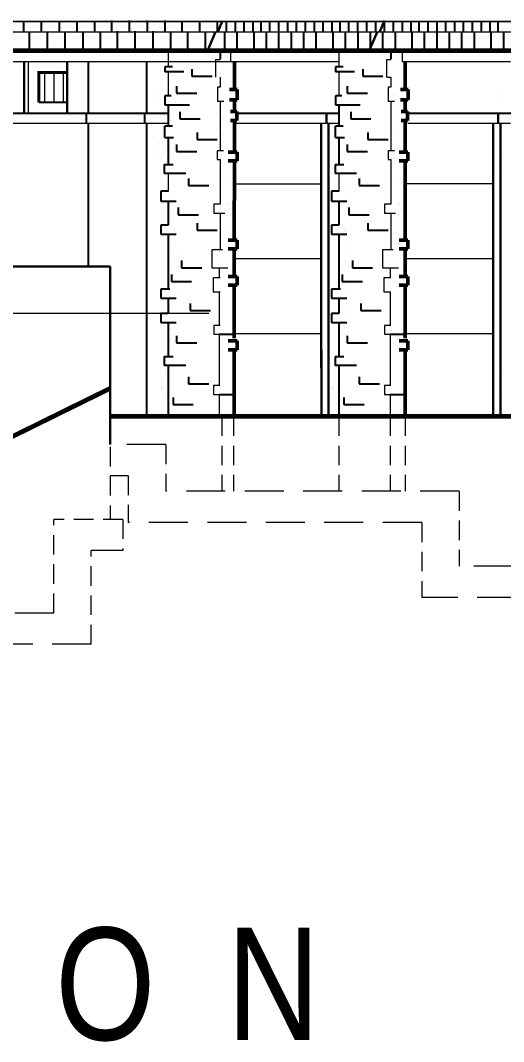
# Model space of a CAD drawing. Header units: inches. Extents: x -10188 to 9179, y -281 to 6710.
# Drawn here: x 3266.8 to 3421.7, y -251.7 to 75.5 of the extents above; entities that cross this region are included whole.
import ezdxf

# ---------------------------------------------------------------- set-up
doc = ezdxf.new("R2010")
doc.units = ezdxf.units.IN
doc.header["$MEASUREMENT"] = 0
doc.linetypes.add('CENTER', pattern=[2, 1.25, -0.25, 0.25, -0.25])
doc.linetypes.add('HIDDEN', pattern=[0.375, 0.25, -0.125])
for name, color, linetype, lineweight in [('FOOTING', 7, 'HIDDEN', 5), ('FOUNDATION', 7, 'HIDDEN', 20), ('GRID LAYOUT', 1, 'Continuous', 9)]:
    doc.layers.add(name, color=color, linetype=linetype, lineweight=lineweight)
for name, color, linetype in [('LLTEXT', 7, 'Continuous'), ('NORTH_ELEVATION', 7, 'Continuous'), ('SOUTH_ELEVATION', 7, 'Continuous')]:
    doc.layers.add(name, color=color, linetype=linetype)
doc.styles.add('ARCHENT', font='technical.ttf', dxfattribs={"height": 6})

msp = doc.modelspace()

# ---------------------------------------------------------------- linework, layer by layer
at = {"layer": 'FOOTING', "lineweight": 5, "ltscale": 50}
for p, q in [((3313.37, -60.38), (3295.59, -60.38)), ((3301.37, -70.38), (3295.59, -70.38)), ((3407.49, -75.38, -0.09), (3313.37, -75.38)), ((3395.48, -85.38, -0.09), (3301.37, -85.38)), ((3299.59, -94.38), (3289.49, -94.38)), ((3424.63, -99.38, -0.14), (3407.49, -99.38, -0.12)), ((3538.26, -109.38, -0.25), (3395.49, -109.38, -0.11)), ((3277.49, -114.38), (3258.87, -114.38)), ((3289.49, -124.38), (3025.36, -124.38))]:
    msp.add_line(p, q, dxfattribs=at)
at = {"layer": 'FOOTING', "ltscale": 25}
for p, q in [((3313.37, -60.38), (3313.37, -75.38)), ((3301.37, -70.38), (3301.37, -85.38)), ((3407.49, -75.38, -0.09), (3407.49, -99.38, -0.12)), ((3277.49, -114.38), (3277.49, -84.38)), ((3299.59, -84.38), (3299.59, -94.38)), ((3395.48, -85.38, -0.09), (3395.49, -109.38, -0.11)), ((3289.49, -124.38), (3289.49, -94.38))]:
    msp.add_line(p, q, dxfattribs=at)
at = {"layer": 'FOOTING', "lineweight": 5, "ltscale": 25}
msp.add_line((3299.59, -84.38), (3277.49, -84.38), dxfattribs=at)
at = {"layer": 'FOUNDATION', "ltscale": 25}
for p, q in [((3295.59, -42.38), (3295.59, -84.38)), ((3331.41, -51.38), (3331.41, -75.38)), ((3335.07, -51.38, 2), (3335.07, -75.38, 2)), ((3368.88, -51.39), (3368.88, -75.38)), ((3385.31, -51.38), (3385.31, -75.38)), ((3390.11, -51.4), (3390.11, -75.38))]:
    msp.add_line(p, q, dxfattribs=at)
at = {"layer": 'GRID LAYOUT', "color": 1, "linetype": 'CENTER', "lineweight": 5, "ltscale": 100}
msp.add_line((3327.19, -18.38), (2558.87, -18.39), dxfattribs=at)
at = {"layer": 'NORTH_ELEVATION', "color": 93, "linetype": 'Continuous', "ltscale": 0.5}
for p, q in [((3267.79, 75.29), (3267.79, 71.79)), ((3273.49, 75.29), (3273.49, 71.79)), ((3279.2, 75.29), (3279.2, 71.79)), ((3284.9, 75.29), (3284.9, 71.79)), ((3290.56, 75.29), (3290.56, 71.79)), ((3295.97, 75.52), (3295.97, 72.02)), ((3301.68, 75.52), (3301.68, 72.02)), ((3307.38, 75.52), (3307.38, 72.02)), ((3313.08, 75.52), (3313.08, 72.02)), ((3318.5, 75.4), (3318.5, 71.9)), ((3324.2, 75.4), (3324.2, 71.9)), ((3329.9, 75.4), (3329.9, 71.9)), ((3332.73, 75.4), (3332.73, 71.9)), ((3335.61, 75.4), (3335.61, 71.9)), ((3338.43, 75.4), (3338.43, 71.9)), ((3341.26, 75.4), (3341.26, 71.9)), ((3343.85, 75.29), (3343.85, 71.79)), ((3346.68, 75.29), (3346.68, 71.79)), ((3349.55, 75.29), (3349.55, 71.79)), ((3352.38, 75.29), (3352.38, 71.79)), ((3355.25, 75.29), (3355.25, 71.79)), ((3358.08, 75.29), (3358.08, 71.79)), ((3360.96, 75.29), (3360.96, 71.79)), ((3363.79, 75.29), (3363.79, 71.79)), ((3366.62, 75.29), (3366.62, 71.79)), ((3369.2, 75.29), (3369.2, 71.79)), ((3372.03, 75.29), (3372.03, 71.79)), ((3374.9, 75.29), (3374.9, 71.79)), ((3377.73, 75.29), (3377.73, 71.79)), ((3380.61, 75.29), (3380.61, 71.79)), ((3383.44, 75.29), (3383.44, 71.79)), ((3386.31, 75.29), (3386.31, 71.79)), ((3389.14, 75.29), (3389.14, 71.79)), ((3391.97, 75.29), (3391.97, 71.79)), ((3394.55, 75.4), (3394.55, 71.9)), ((3397.38, 75.4), (3397.38, 71.9)), ((3400.26, 75.4), (3400.26, 71.9)), ((3403.09, 75.4), (3403.09, 71.9)), ((3405.96, 75.4), (3405.96, 71.9)), ((3408.79, 75.4), (3408.79, 71.9)), ((3411.66, 75.4), (3411.66, 71.9)), ((3414.49, 75.4), (3414.49, 71.9)), ((3417.32, 75.4), (3417.32, 71.9)), ((3419.91, 75.29), (3419.91, 71.79))]:
    msp.add_line(p, q, dxfattribs=at)
at = {"layer": 'NORTH_ELEVATION', "color": 7, "linetype": 'Continuous', "lineweight": 20, "ltscale": 0.5}
for p, q in [((3334.2, 65.79, 0.29), (3334.19, 62.29, 0.29)), ((3389.24, 65.79, 0.29), (3389.23, 62.29, 0.29))]:
    msp.add_line(p, q, dxfattribs=at)
at = {"layer": 'NORTH_ELEVATION', "color": 49, "linetype": 'Continuous', "ltscale": 0.5}
for p, q in [((3288.49, 62.29), (3288.49, 45.79)), ((3307.2, 62.29, -1), (3307.2, 45.79, -1)), ((3287.83, 45.79, 1), (3287.83, 42.54, 0.33)), ((3306.54, 45.79), (3306.54, 42.54, -0.67))]:
    msp.add_line(p, q, dxfattribs=at)
at = {"layer": 'NORTH_ELEVATION', "color": 27, "linetype": 'Continuous', "lineweight": 20, "ltscale": 0.5}
for p, q in [((3367.76, 64.48), (3367.76, 64.48)), ((3386.56, 63.16), (3386.56, 63.16)), ((3387.42, 61.89), (3387.42, 61.89)), ((3312.3, 53.94), (3312.3, 53.94)), ((3312.43, 53.26), (3312.43, 53.26)), ((3332.08, 54.41), (3332.08, 54.41)), ((3367.06, 53.94), (3367.06, 53.94)), ((3367.19, 53.26), (3367.19, 53.26)), ((3386.83, 54.41), (3386.83, 54.41)), ((3311.33, 51.82), (3311.33, 51.82)), ((3311.5, 49.46), (3311.5, 49.46)), ((3331.13, 49.34), (3331.13, 49.34)), ((3331.31, 51.7), (3331.31, 51.7)), ((3332.38, 51.67), (3332.38, 51.67)), ((3366.08, 51.82), (3366.08, 51.82)), ((3366.25, 49.46), (3366.25, 49.46)), ((3385.89, 49.34), (3385.89, 49.34)), ((3386.06, 51.7), (3386.06, 51.7)), ((3387.13, 51.67), (3387.13, 51.67)), ((3421.22, 51.82), (3421.22, 51.82)), ((3421.39, 49.46), (3421.39, 49.46)), ((3311.81, 45.96), (3311.81, 45.96)), ((3366.56, 45.96), (3366.56, 45.96)), ((3421.7, 45.96), (3421.7, 45.96)), ((3311.62, 45.16), (3311.62, 45.16)), ((3312.41, 42.64), (3312.41, 42.64)), ((3331.02, 45.04), (3331.02, 45.04)), ((3331.8, 43.72), (3331.8, 43.72)), ((3366.37, 45.16), (3366.37, 45.16)), ((3367.16, 42.64), (3367.16, 42.64)), ((3385.77, 45.04), (3385.77, 45.04)), ((3386.56, 43.72), (3386.56, 43.72)), ((3421.51, 45.16), (3421.51, 45.16)), ((3311.43, 36), (3311.43, 36)), ((3312.26, 36.76), (3312.26, 36.76)), ((3331.83, 38.8), (3331.83, 38.8)), ((3366.18, 36), (3366.18, 36)), ((3367.01, 36.76), (3367.01, 36.76)), ((3386.59, 38.8), (3386.59, 38.8)), ((3421.32, 36), (3421.32, 36)), ((3312.3, 34.5), (3312.3, 34.5)), ((3312.7, 33.03), (3312.7, 33.03)), ((3331.2, 35.88), (3331.2, 35.88)), ((3332.95, 34.33), (3332.95, 34.33)), ((3367.06, 34.5), (3367.06, 34.5)), ((3367.46, 33.03), (3367.46, 33.03)), ((3385.96, 35.88), (3385.96, 35.88)), ((3387.7, 34.33), (3387.7, 34.33)), ((3311.32, 32.38), (3311.32, 32.38)), ((3331.31, 32.26), (3331.31, 32.26)), ((3332.1, 31.71), (3332.1, 31.71)), ((3366.08, 32.38), (3366.08, 32.38)), ((3386.06, 32.26), (3386.06, 32.26)), ((3386.86, 31.71), (3386.86, 31.71)), ((3421.22, 32.38), (3421.22, 32.38)), ((3311.8, 26.55), (3311.8, 26.55)), ((3311.8, 26.55), (3311.8, 26.55)), ((3366.56, 26.55), (3366.56, 26.55)), ((3366.56, 26.55), (3366.56, 26.55)), ((3421.7, 26.55), (3421.7, 26.55)), ((3421.7, 26.55), (3421.7, 26.55)), ((3333.23, 25.66), (3333.23, 25.66)), ((3387.98, 25.66), (3387.98, 25.66)), ((3316.25, 22.49), (3316.25, 22.49)), ((3316.43, 20.01), (3316.43, 20.01)), ((3371, 22.49), (3371, 22.49)), ((3371.19, 20.01), (3371.19, 20.01)), ((3317.2, 16.66), (3317.2, 16.66)), ((3333.19, 16.79), (3333.19, 16.79)), ((3333.51, 16.99), (3333.51, 16.99)), ((3371.95, 16.66), (3371.95, 16.66)), ((3387.94, 16.79), (3387.94, 16.79)), ((3388.27, 16.99), (3388.27, 16.99)), ((3333.08, 13.35), (3333.08, 13.35)), ((3333.75, 15.34), (3333.75, 15.34)), ((3387.83, 13.35), (3387.83, 13.35)), ((3388.51, 15.34), (3388.51, 15.34)), ((3316.18, 7.73), (3316.18, 7.73)), ((3333.8, 8.32), (3333.8, 8.32)), ((3370.93, 7.73), (3370.93, 7.73)), ((3388.55, 8.32), (3388.55, 8.32)), ((3316.61, 3.51), (3316.61, 3.51)), ((3371.36, 3.51), (3371.36, 3.51)), ((3317.16, 0.06), (3317.16, 0.06)), ((3371.91, 0.06), (3371.91, 0.06)), ((3316.45, -8.92), (3316.45, -8.92)), ((3371.2, -8.92), (3371.2, -8.92)), ((3314.55, -13.07), (3314.55, -13.07)), ((3317, -12.11), (3317, -12.11)), ((3369.31, -13.07), (3369.31, -13.07)), ((3371.75, -12.11), (3371.75, -12.11)), ((3314.7, -15.77), (3314.7, -15.77)), ((3317.05, -13.24), (3317.05, -13.24)), ((3369.46, -15.77), (3369.46, -15.77)), ((3371.8, -13.24), (3371.8, -13.24)), ((3315.7, -16.92), (3315.7, -16.92)), ((3316.45, -16.77), (3316.45, -16.77)), ((3317.15, -19.46), (3317.15, -19.46)), ((3370.45, -16.92), (3370.45, -16.92)), ((3371.2, -16.77), (3371.2, -16.77)), ((3371.9, -19.46), (3371.9, -19.46)), ((3314.84, -23.53), (3314.84, -23.53)), ((3317.01, -24.73), (3317.01, -24.73)), ((3369.59, -23.53), (3369.59, -23.53)), ((3371.76, -24.73), (3371.76, -24.73)), ((3312.71, -34.07), (3312.71, -34.07)), ((3312.84, -34.74), (3312.84, -34.74)), ((3365.72, -33.47), (3365.72, -33.47)), ((3367.47, -34.07), (3367.47, -34.07)), ((3367.6, -34.74), (3367.6, -34.74)), ((3420.86, -33.47), (3420.86, -33.47)), ((3311.73, -36.19), (3311.73, -36.19)), ((3311.91, -38.54), (3311.91, -38.54)), ((3366.49, -36.19), (3366.49, -36.19)), ((3366.66, -38.54), (3366.66, -38.54)), ((3421.63, -36.19), (3421.63, -36.19)), ((3312.21, -42.05), (3312.21, -42.05)), ((3366.97, -42.05), (3366.97, -42.05)), ((3312.02, -42.85), (3312.02, -42.85)), ((3312.82, -45.37), (3312.82, -45.37)), ((3365.99, -44.17), (3365.99, -44.17)), ((3366.78, -42.85), (3366.78, -42.85)), ((3367.57, -45.37), (3367.57, -45.37)), ((3421.13, -44.17), (3421.13, -44.17)), ((3312.67, -51.25), (3312.67, -51.25)), ((3365.96, -49.09), (3365.96, -49.09)), ((3367.42, -51.25), (3367.42, -51.25)), ((3421.1, -49.09), (3421.1, -49.09))]:
    msp.add_line(p, q, dxfattribs=at)
at = {"layer": 'NORTH_ELEVATION', "color": 7, "linetype": 'Continuous', "ltscale": 0.5}
for p, q in [((3272.73, 49.29, 44.94), (3281.74, 49.29, 44.94)), ((3072.42, 45.79), (3314.12, 45.79)), ((3288.49, 42.54, 0.04), (3288.49, -3.38, 1.08)), ((3307.2, 42.54, -0.96), (3307.2, -51.4, 1.17)), ((3336.2, 45.79), (3368.88, 45.79)), ((3390.95, 45.79), (3424.02, 45.79))]:
    msp.add_line(p, q, dxfattribs=at)
at = {"layer": 'NORTH_ELEVATION', "color": 27, "linetype": 'Continuous', "ltscale": 0.5}
for p, q in [((3314.12, 48.45), (3314.12, 41.65)), ((3368.88, 48.45), (3368.88, 41.65)), ((3313, 45.04), (3313, 45.04)), ((3367.76, 45.04), (3367.76, 45.04)), ((3314.12, 37.99), (3314.12, 29.34)), ((3368.88, 37.99), (3368.88, 29.34)), ((3313.48, 32.09), (3313.48, 32.09)), ((3368.24, 32.09), (3368.24, 32.09)), ((3314.12, 17.58), (3314.12, 9.86)), ((3368.88, 17.58), (3368.88, 9.86)), ((3314.12, 7.01), (3314.12, -10.6)), ((3315.84, 8.67), (3315.84, 8.67)), ((3368.88, 7.01), (3368.88, -10.6)), ((3370.59, 8.67), (3370.59, 8.67)), ((3315.34, -2.79), (3315.34, -2.79)), ((3316.3, -1.57), (3316.3, -1.57)), ((3370.1, -2.79), (3370.1, -2.79)), ((3371.05, -1.57), (3371.05, -1.57)), ((3295.54, -3.38), (3295.54, -42.4)), ((3314.12, -13.44), (3314.12, -18.45)), ((3368.88, -13.44), (3368.88, -18.45)), ((3314.12, -21.29), (3314.12, -32.23)), ((3368.88, -21.29), (3368.88, -32.23)), ((3314.12, -34.97), (3314.12, -51.38)), ((3368.88, -34.97), (3368.88, -51.38)), ((3313.41, -42.97), (3313.41, -42.97)), ((3368.16, -42.97), (3368.16, -42.97))]:
    msp.add_line(p, q, dxfattribs=at)
at = {"layer": 'NORTH_ELEVATION', "color": 27, "linetype": 'Continuous', "lineweight": 50, "ltscale": 0.5}
for p, q in [((3333.3, 48.14), (3333.3, 48.14)), ((3388.06, 48.14), (3388.06, 48.14)), ((3333.26, 3.88), (3333.26, 3.88)), ((3388.01, 3.88), (3388.01, 3.88))]:
    msp.add_line(p, q, dxfattribs=at)
at = {"layer": 'NORTH_ELEVATION', "color": 49, "linetype": 'Continuous', "lineweight": 30, "ltscale": 0.5}
for p, q in [((3364.88, 45.87), (3364.88, 42.54, -0.67)), ((3420.02, 45.87), (3420.02, 42.54, -0.67))]:
    msp.add_line(p, q, dxfattribs=at)
at = {"layer": 'NORTH_ELEVATION', "color": 7, "linetype": 'Continuous', "lineweight": 30, "ltscale": 0.5}
for p, q in [((3365.54, 42.54), (3365.58, -51.38)), ((3420.68, 42.54), (3420.72, -51.38))]:
    msp.add_line(p, q, dxfattribs=at)
at = {"layer": 'NORTH_ELEVATION', "color": 7, "linetype": 'Continuous', "lineweight": 9, "ltscale": 150}
for p, q in [((3363.26, 23.09, -0.58), (3335, 23.09, -0.78)), ((3418.4, 23.11, -0.58), (3390.14, 23.11, -0.78)), ((3363.27, -0.91, -0.57), (3335, -0.91, -0.78)), ((3418.41, -0.89, -0.57), (3390.14, -0.89, -0.78)), ((3363.27, -24.91, -0.57), (3335, -24.91, -0.78)), ((3418.41, -24.89, -0.57), (3390.14, -24.89, -0.78))]:
    msp.add_line(p, q, dxfattribs=at)
at = {"layer": 'NORTH_ELEVATION', "color": 27}
msp.add_line((3235.96, -3.38), (3288.83, -3.38), dxfattribs=at)
at = {"layer": 'NORTH_ELEVATION', "color": 27, "lineweight": 30}
msp.add_line((3235.96, -3.38), (3295.54, -3.38), dxfattribs=at)
at = {"layer": 'NORTH_ELEVATION', "color": 93, "linetype": 'Continuous', "ltscale": 0.5, "const_width": 0.5}
for points in [[(2599.18, 75.17), (3546.67, 75.17)], [(2600.62, 71.79), (3545.23, 71.8)]]:
    msp.add_lwpolyline(points, dxfattribs=at)
at = {"layer": 'NORTH_ELEVATION', "color": 7, "linetype": 'Continuous', "ltscale": 0.5, "const_width": 0.5}
for points in [[(3368.88, 62.29), (2783.22, 62.29)], [(3424.02, 62.29), (3389.23, 62.29)]]:
    msp.add_lwpolyline(points, dxfattribs=at)
at = {"layer": 'NORTH_ELEVATION', "color": 7, "linetype": 'Continuous', "ltscale": 0.5}
for points, const_width, elevation in [([(3281.74, 58.8), (3272.7, 58.8), (3272.7, 49.29)], 1, 89.89), ([(3314.12, 42.54), (3072.42, 42.54)], 0.5, -0.67), ([(3368.88, 42.54), (3335.38, 42.54)], 0.5, -0.67), ([(3424.02, 42.54), (3390.96, 42.54)], 0.5, -0.67)]:
    msp.add_lwpolyline(points, dxfattribs=dict(at, const_width=const_width, elevation=elevation))
at = {"layer": 'SOUTH_ELEVATION', "color": 93, "linetype": 'Continuous', "lineweight": 30, "ltscale": 50}
for p, q in [((3330.11, 71.9), (3331.59, 75.4)), ((3382, 72.02), (3383.49, 75.52))]:
    msp.add_line(p, q, dxfattribs=at)
at = {"layer": 'SOUTH_ELEVATION', "color": 49, "linetype": 'Continuous', "ltscale": 0.5}
for p, q in [((3297.82, 72.09), (3297.82, 66.01)), ((3303.52, 72.09), (3303.52, 66.01)), ((3309.23, 72.09), (3309.23, 66.01)), ((3269.64, 71.86), (3269.64, 65.78)), ((3275.34, 71.86), (3275.34, 65.78)), ((3281.05, 71.87), (3281.05, 65.79)), ((3286.75, 71.87), (3286.75, 65.79)), ((3292.41, 71.87), (3292.41, 65.79)), ((3314.93, 71.87), (3314.93, 65.79)), ((3320.34, 71.87), (3320.34, 65.79)), ((3326.05, 71.87), (3326.05, 65.79)), ((3332.2, 71.99), (3332.2, 65.9)), ((3336.2, 71.99), (3336.2, 65.9)), ((3341.58, 71.87), (3341.58, 65.79)), ((3345.58, 71.87), (3345.58, 65.79)), ((3349.58, 71.87), (3349.58, 65.79)), ((3353.55, 71.87), (3353.55, 65.79)), ((3357.55, 71.87), (3357.55, 65.79)), ((3361.55, 71.87), (3361.55, 65.79)), ((3366.94, 71.87), (3366.94, 65.79)), ((3370.94, 71.87), (3370.94, 65.79)), ((3374.94, 71.87), (3374.94, 65.79)), ((3378.9, 71.87), (3378.9, 65.79)), ((3382.9, 71.87), (3382.9, 65.79)), ((3386.9, 71.87), (3386.9, 65.79)), ((3392.29, 71.99), (3392.29, 65.9)), ((3396.29, 71.99), (3396.29, 65.9)), ((3400.29, 71.99), (3400.29, 65.9)), ((3404.26, 71.99), (3404.26, 65.9)), ((3408.26, 71.99), (3408.26, 65.9)), ((3412.26, 71.99), (3412.26, 65.9)), ((3417.64, 71.87), (3417.64, 65.79)), ((3421.64, 71.87), (3421.64, 65.79))]:
    msp.add_line(p, q, dxfattribs=at)
at = {"layer": 'SOUTH_ELEVATION', "color": 7, "linetype": 'Continuous', "lineweight": 30, "ltscale": 50}
for p, q in [((3378.75, 66.13), (3381.25, 72.02)), ((3326.85, 66.01), (3329.36, 71.9)), ((3267.94, 62.29), (3267.94, 45.79)), ((3281.74, 62.29), (3281.74, 45.79))]:
    msp.add_line(p, q, dxfattribs=at)
at = {"layer": 'SOUTH_ELEVATION', "color": 27, "linetype": 'Continuous', "lineweight": 20, "ltscale": 50}
for p, q in [((3314.12, 65.79), (3314.12, 60.65)), ((3368.88, 65.79), (3368.88, 60.65)), ((3329.49, 63.03, 1.23), (3330.82, 63.03, 1)), ((3329.49, 57.36, 1.23), (3329.49, 63.03, 1.23)), ((3384.24, 63.03, 1.23), (3385.58, 63.03, 1)), ((3384.24, 57.36, 1.23), (3384.24, 63.03, 1.23)), ((3314.12, 59.03), (3314.12, 51.3)), ((3368.88, 59.03), (3368.88, 51.3)), ((3384.24, 57.36, 1.23), (3385.58, 57.36, 1)), ((3329.93, 49.61, 1.23), (3330.82, 49.61, 1)), ((3384.68, 49.61, 1.23), (3385.57, 49.61, 1)), ((3314.12, 37.99), (3314.12, 29.34)), ((3368.88, 37.99), (3368.88, 29.34)), ((3329.9, 33.77, 1.23), (3329.9, 30.93, 1.23)), ((3384.65, 33.77, 1.23), (3384.65, 30.93, 1.23)), ((3329.9, 30.93, 1.23), (3330.81, 30.93, 1)), ((3384.65, 30.93, 1.23), (3385.57, 30.93, 1)), ((3314.12, 26.49), (3314.12, 20.84)), ((3368.88, 26.49), (3368.88, 20.84)), ((3314.12, 17.58), (3314.12, 14.29)), ((3328.78, 16.61, 1), (3328.78, 13.76, 1)), ((3368.88, 17.58), (3368.88, 14.29)), ((3383.53, 16.61, 1), (3383.53, 13.76, 1)), ((3328.78, 13.76, 1), (3332.28, 13.76, 0.57)), ((3383.53, 13.76, 1), (3387.03, 13.76, 0.57)), ((3328.15, 1.96, 1), (3328.15, -3.73, 1)), ((3331.54, 1.96, 1), (3328.15, 1.96, 1)), ((3382.9, 1.96, 1), (3382.9, -3.73, 1)), ((3386.29, 1.96, 1), (3382.9, 1.96, 1)), ((3328.15, -3.73, 1), (3333.28, -3.73, 1)), ((3382.9, -3.73, 1), (3388.04, -3.73, 1)), ((3328.59, -7.02, 1), (3328.59, -11.49, 1)), ((3330.81, -7.02, 1), (3328.59, -7.02, 1)), ((3383.34, -7.02, 1), (3383.34, -11.49, 1)), ((3385.57, -7.02, 1), (3383.34, -7.02, 1)), ((3328.59, -11.49, 1), (3330.81, -11.49, 1)), ((3383.34, -11.49, 1), (3385.57, -11.49, 1)), ((3328.8, -22.22, 1.23), (3328.8, -25.07, 1.23)), ((3383.56, -22.22, 1.23), (3383.56, -25.07, 1.23)), ((3328.8, -25.07, 1.23), (3330.56, -25.07, 0.79)), ((3383.56, -25.07, 1.23), (3385.31, -25.07, 0.79)), ((3328.72, -41.51), (3328.72, -44.36)), ((3383.48, -41.51), (3383.48, -44.36)), ((3328.72, -44.36), (3330.56, -44.36, -0.45)), ((3383.48, -44.36), (3385.31, -44.36, -0.45))]:
    msp.add_line(p, q, dxfattribs=at)
at = {"layer": 'SOUTH_ELEVATION', "color": 27, "linetype": 'Continuous', "ltscale": 0.5}
for p, q in [((3330.82, 65.79, 1), (3330.82, 63.05, 1)), ((3385.58, 65.79, 1), (3385.58, 63.05, 1)), ((3315.52, 60.65), (3313.08, 60.65)), ((3313.08, 60.65), (3313.08, 59.03)), ((3319.18, 59.03), (3313.08, 59.03)), ((3321.77, 59.91), (3321.77, 57.66)), ((3370.28, 60.65), (3367.83, 60.65)), ((3367.83, 60.65), (3367.83, 59.03)), ((3373.94, 59.03), (3367.83, 59.03)), ((3376.53, 59.91), (3376.53, 57.66)), ((3321.77, 57.66), (3328.26, 57.66)), ((3376.53, 57.66), (3383.01, 57.66)), ((3316.84, 54.43), (3316.84, 52.18)), ((3371.59, 54.43), (3371.59, 52.18)), ((3315.11, 51.3), (3313.08, 51.3)), ((3313.08, 51.3), (3313.08, 48.45)), ((3316.84, 52.18), (3323.32, 52.18)), ((3369.87, 51.3), (3367.83, 51.3)), ((3367.83, 51.3), (3367.83, 48.45)), ((3371.59, 52.18), (3378.08, 52.18)), ((3313.08, 48.45), (3320.96, 48.45)), ((3317.93, 46.21), (3317.93, 43.96)), ((3367.83, 48.45), (3375.72, 48.45)), ((3372.69, 46.21), (3372.69, 43.96)), ((3317.93, 43.96), (3324.42, 43.96)), ((3372.69, 43.96), (3379.17, 43.96)), ((3313.06, 37.99), (3313.06, 41.65)), ((3315.5, 41.65), (3313.06, 41.65)), ((3323.42, 39.64), (3323.42, 37.38)), ((3367.81, 37.99), (3367.81, 41.65)), ((3370.25, 41.65), (3367.81, 41.65)), ((3378.17, 39.64), (3378.17, 37.38)), ((3313.06, 37.99), (3315.9, 37.99)), ((3323.42, 37.38), (3329.9, 37.38)), ((3367.81, 37.99), (3370.66, 37.99)), ((3378.17, 37.38), (3384.66, 37.38)), ((3316.84, 35.8), (3316.84, 33.55)), ((3316.84, 33.55), (3323.32, 33.55)), ((3371.59, 35.8), (3371.59, 33.55)), ((3371.59, 33.55), (3378.08, 33.55)), ((3312.9, 29.34), (3312.9, 26.49)), ((3312.9, 29.34), (3315.75, 29.34)), ((3319.82, 26.49), (3312.9, 26.49)), ((3367.66, 29.34), (3367.66, 26.49)), ((3367.66, 29.34), (3370.51, 29.34)), ((3374.58, 26.49), (3367.66, 26.49)), ((3320.67, 24.84), (3320.67, 22.59)), ((3375.43, 24.84), (3375.43, 22.59)), ((3311.83, 20.84), (3311.83, 17.58)), ((3314.27, 20.84), (3311.83, 20.84)), ((3320.67, 22.59), (3327.16, 22.59)), ((3366.58, 20.84), (3366.58, 17.58)), ((3369.02, 20.84), (3366.58, 20.84)), ((3375.43, 22.59), (3381.92, 22.59)), ((3311.83, 17.58), (3316.71, 17.58)), ((3366.58, 17.58), (3371.47, 17.58)), ((3317.38, 15.52), (3317.38, 13.27)), ((3317.38, 13.27), (3323.87, 13.27)), ((3372.14, 15.52), (3372.14, 13.27)), ((3372.14, 13.27), (3378.63, 13.27)), ((3311.83, 9.86), (3311.83, 7.01)), ((3314.12, 9.86), (3311.83, 9.86)), ((3323.42, 10.59), (3323.42, 8.34)), ((3366.58, 9.86), (3366.58, 7.01)), ((3368.88, 9.86), (3366.58, 9.86)), ((3378.17, 10.59), (3378.17, 8.34)), ((3311.83, 7.01), (3316.71, 7.01)), ((3323.42, 8.34), (3329.9, 8.34)), ((3366.58, 7.01), (3371.47, 7.01)), ((3378.17, 8.34), (3384.66, 8.34)), ((3318.48, -1.46), (3318.48, -3.72)), ((3373.24, -1.46), (3373.24, -3.72)), ((3315.19, -5.85), (3315.19, -8.1)), ((3318.48, -3.72), (3324.97, -3.72)), ((3369.94, -5.85), (3369.94, -8.1)), ((3373.24, -3.72), (3379.72, -3.72)), ((3315.19, -8.1), (3321.68, -8.1)), ((3369.94, -8.1), (3376.43, -8.1)), ((3311.83, -10.6), (3311.83, -13.44)), ((3314.68, -10.6), (3311.83, -10.6)), ((3366.58, -10.6), (3366.58, -13.44)), ((3369.43, -10.6), (3366.58, -10.6)), ((3311.83, -13.44), (3316.71, -13.44)), ((3321.22, -15.16), (3321.22, -17.42)), ((3366.58, -13.44), (3371.47, -13.44)), ((3375.98, -15.16), (3375.98, -17.42)), ((3314.12, -18.45), (3311.83, -18.45)), ((3311.83, -18.45), (3311.83, -21.29)), ((3321.22, -17.42), (3327.71, -17.42)), ((3368.88, -18.45), (3366.58, -18.45)), ((3366.58, -18.45), (3366.58, -21.29)), ((3375.98, -17.42), (3382.47, -17.42)), ((3311.83, -21.29), (3316.71, -21.29)), ((3366.58, -21.29), (3371.47, -21.29)), ((3316.84, -25.58), (3316.84, -27.83)), ((3330.56, -25.07, 1.23), (3335.72, -25.07, 1.23)), ((3371.59, -25.58), (3371.59, -27.83)), ((3385.31, -25.07, 1.23), (3390.47, -25.07, 1.23)), ((3316.84, -27.83), (3323.32, -27.83)), ((3371.59, -27.83), (3378.08, -27.83)), ((3312.92, -32.23), (3312.92, -35.08)), ((3312.92, -32.23), (3315.77, -32.23)), ((3367.67, -32.23), (3367.67, -35.08)), ((3367.67, -32.23), (3370.52, -32.23)), ((3319.84, -35.08), (3312.92, -35.08)), ((3374.59, -35.08), (3367.67, -35.08)), ((3320.67, -38.73), (3320.67, -40.98)), ((3375.43, -38.73), (3375.43, -40.98)), ((3320.67, -40.98), (3327.16, -40.98)), ((3375.43, -40.98), (3381.92, -40.98)), ((3315.74, -45.3), (3315.74, -47.56)), ((3330.56, -44.36), (3335.64, -44.36)), ((3370.49, -45.3), (3370.49, -47.56)), ((3385.31, -44.36), (3390.39, -44.36)), ((3315.74, -47.56), (3322.23, -47.56)), ((3370.49, -47.56), (3376.98, -47.56))]:
    msp.add_line(p, q, dxfattribs=at)
at = {"layer": 'SOUTH_ELEVATION', "color": 7, "linetype": 'Continuous', "lineweight": 20, "ltscale": 50}
msp.add_line((3269.25, 62.29), (3269.25, 45.79), dxfattribs=at)
at = {"layer": 'SOUTH_ELEVATION', "color": 27, "linetype": 'Continuous', "lineweight": 50, "ltscale": 50}
for p, q in [((3335.39, 62.29), (3335.38, 53.36)), ((3390.14, 62.29), (3390.14, 53.36)), ((3335.38, 50.11), (3335.38, 46.3)), ((3390.14, 50.11), (3390.14, 46.3)), ((3335.38, 43.45), (3335.38, 33.32)), ((3390.14, 43.45), (3390.13, 33.32)), ((3335.38, 30.48), (3335.37, 5.14)), ((3390.13, 30.48), (3390.12, 5.14)), ((3335.37, 2.29), (3335.36, -6.49)), ((3390.12, 2.29), (3390.12, -6.49)), ((3335.36, -9.34), (3335.36, -26.32)), ((3390.12, -9.34), (3390.11, -26.32)), ((3335.36, -29.99), (3335.35, -51.38)), ((3390.11, -29.99), (3390.11, -51.38))]:
    msp.add_line(p, q, dxfattribs=at)
at = {"layer": 'SOUTH_ELEVATION', "color": 27, "linetype": 'Continuous', "lineweight": 20, "ltscale": 0.75}
for p, q in [((3366.5, 65.13, 1), (3366.5, 65.13, 1)), ((3366.75, 62.82, 1), (3366.75, 62.82, 1)), ((3385.64, 65.02, 1), (3385.64, 65.02, 1)), ((3421.64, 65.13, 1), (3421.64, 65.13, 1)), ((3332.13, 47.68, 1), (3332.13, 47.68, 1)), ((3386.89, 47.68, 1), (3386.89, 47.68, 1)), ((3311.74, 45.69, 1), (3311.74, 45.69, 1)), ((3312, 43.38, 1), (3312, 43.38, 1)), ((3366.5, 45.69, 1), (3366.5, 45.69, 1)), ((3366.75, 43.38, 1), (3366.75, 43.38, 1)), ((3421.64, 45.69, 1), (3421.64, 45.69, 1)), ((3311.45, 33.69, 1), (3311.45, 33.69, 1)), ((3331.18, 33.57, 1), (3331.18, 33.57, 1)), ((3366.2, 33.69, 1), (3366.2, 33.69, 1)), ((3385.94, 33.57, 1), (3385.94, 33.57, 1)), ((3421.34, 33.69, 1), (3421.34, 33.69, 1)), ((3311.7, 31.37, 1), (3311.7, 31.37, 1)), ((3330.93, 31.25, 1), (3330.93, 31.25, 1)), ((3366.46, 31.37, 1), (3366.46, 31.37, 1)), ((3385.69, 31.25, 1), (3385.69, 31.25, 1)), ((3421.59, 31.37, 1), (3421.59, 31.37, 1)), ((3333.14, 13.09, 1), (3333.14, 13.09, 1)), ((3387.89, 13.09, 1), (3387.89, 13.09, 1)), ((3317.3, -3.22, 1), (3317.3, -3.22, 1)), ((3372.06, -3.22, 1), (3372.06, -3.22, 1)), ((3316.09, -22.87, 1), (3316.09, -22.87, 1)), ((3370.85, -22.87, 1), (3370.85, -22.87, 1)), ((3315.84, -25.19, 1), (3315.84, -25.19, 1)), ((3370.6, -25.19, 1), (3370.6, -25.19, 1)), ((3312.15, -42.31, 1), (3312.15, -42.31, 1)), ((3365.66, -40.2, 1), (3365.66, -40.2, 1)), ((3366.91, -42.31, 1), (3366.91, -42.31, 1)), ((3420.8, -40.2, 1), (3420.8, -40.2, 1)), ((3312.41, -44.63, 1), (3312.41, -44.63, 1)), ((3367.16, -44.63, 1), (3367.16, -44.63, 1))]:
    msp.add_line(p, q, dxfattribs=at)
at = {"layer": 'SOUTH_ELEVATION', "color": 37, "linetype": 'Continuous', "lineweight": 20, "ltscale": 0.5}
for p, q in [((3267, 59.92, -0.57), (3267, 59.92, -0.57)), ((3282.67, 59.92, -0.57), (3282.67, 59.92, -0.57))]:
    msp.add_line(p, q, dxfattribs=at)
at = {"layer": 'SOUTH_ELEVATION', "color": 37, "linetype": 'Continuous', "ltscale": 0.75}
for p, q in [((3280.22, 60), (3280.22, 60)), ((3282.19, 56.49), (3282.19, 56.49)), ((3282.13, 52.44), (3282.13, 52.44))]:
    msp.add_line(p, q, dxfattribs=at)
at = {"layer": 'SOUTH_ELEVATION', "color": 37, "linetype": 'Continuous', "lineweight": 20, "ltscale": 0.75}
msp.add_line((3282.17, 61.36), (3282.17, 61.36), dxfattribs=at)
at = {"layer": 'SOUTH_ELEVATION', "color": 5, "linetype": 'Continuous', "lineweight": 9, "ltscale": 0.5}
for p, q in [((3274.48, 58.8, 90.32), (3274.48, 49.29, 90.38)), ((3277.48, 58.8, 90.32), (3277.48, 49.29, 90.38)), ((3280.48, 58.8, 90.32), (3280.48, 49.29, 90.38))]:
    msp.add_line(p, q, dxfattribs=at)
at = {"layer": 'SOUTH_ELEVATION', "color": 27, "linetype": 'Continuous', "lineweight": 20, "ltscale": 0.5}
for p, q in [((3330.82, 57.36, 1), (3330.82, 54.08, 1)), ((3385.58, 57.36, 1), (3385.58, 54.08, 1)), ((3329.93, 54.08, 1.23), (3329.93, 49.61, 1.23)), ((3330.81, 54.08, 1.23), (3329.93, 54.08, 1.23)), ((3384.68, 54.08, 1.23), (3384.68, 49.61, 1.23)), ((3385.56, 54.08, 1.23), (3384.68, 54.08, 1.23)), ((3329.93, 49.61, 1.23), (3331.96, 49.61, 1.23)), ((3330.82, 49.61, 1), (3330.81, 33.77, 1)), ((3384.68, 49.61, 1.23), (3386.72, 49.61, 1.23)), ((3385.57, 49.61, 1), (3385.57, 33.77, 1)), ((3331.93, 33.77, 1.23), (3329.9, 33.77, 1.23)), ((3386.69, 33.77, 1.23), (3384.65, 33.77, 1.23)), ((3330.81, 30.93, 1), (3330.81, 16.61, 1)), ((3385.57, 30.93, 1), (3385.57, 16.61, 1)), ((3330.81, 16.61, 1), (3328.78, 16.61, 1)), ((3385.57, 16.61, 1), (3383.53, 16.61, 1)), ((3330.81, 13.76, 1), (3330.81, 1.96, 1)), ((3385.57, 13.76, 1), (3385.57, 1.96, 1)), ((3328.15, 1.96, 1), (3328.15, -3.73, 1)), ((3382.9, 1.96, 1), (3382.9, -3.73, 1)), ((3330.56, -3.73, 2), (3330.56, -7.02, 2)), ((3385.31, -3.73, 2), (3385.31, -7.02, 2)), ((3328.59, -7.02, 1), (3328.59, -11.49, 1)), ((3383.34, -7.02, 1), (3383.34, -11.49, 1)), ((3330.56, -11.49, 2), (3330.56, -22.22, 2)), ((3385.31, -11.49, 2), (3385.31, -22.22, 2)), ((3330.84, -22.22, 1.23), (3328.8, -22.22, 1.23)), ((3385.59, -22.22, 1.23), (3383.56, -22.22, 1.23)), ((3330.56, -25.02, 2), (3330.56, -41.51, 2)), ((3385.31, -25.02, 2), (3385.31, -41.51, 2)), ((3330.76, -41.51), (3328.72, -41.51)), ((3385.51, -41.51), (3383.48, -41.51)), ((3330.56, -44.36, 2), (3330.56, -51.38, 2)), ((3385.31, -44.36, 2), (3385.31, -51.38, 2))]:
    msp.add_line(p, q, dxfattribs=at)
at = {"layer": 'SOUTH_ELEVATION', "color": 27, "linetype": 'Continuous', "lineweight": 50, "ltscale": 0.5}
for p, q in [((3333.87, 53.36), (3336.32, 53.36)), ((3336.32, 53.36), (3336.32, 50.11)), ((3336.67, 53.96, 0.96), (3336.67, 53.96, 0.96)), ((3388.63, 53.36), (3391.07, 53.36)), ((3391.07, 53.36), (3391.07, 50.11)), ((3391.42, 53.96, 0.96), (3391.42, 53.96, 0.96)), ((3333.88, 50.11), (3336.32, 50.11)), ((3388.63, 50.11), (3391.07, 50.11)), ((3334.16, 46.3), (3336.2, 46.3)), ((3336.2, 46.3), (3336.2, 43.45)), ((3388.92, 46.3), (3390.95, 46.3)), ((3390.95, 46.3), (3390.95, 43.45)), ((3336.29, 33.32), (3333.44, 33.32)), ((3336.29, 33.32), (3336.29, 30.48)), ((3391.05, 33.32), (3388.2, 33.32)), ((3391.05, 33.32), (3391.05, 30.48)), ((3336.29, 30.48), (3333.45, 30.48)), ((3391.05, 30.48), (3388.2, 30.48)), ((3336.28, 5.14), (3333.44, 5.14)), ((3336.28, 5.14), (3336.28, 2.29)), ((3391.04, 5.14), (3388.19, 5.14)), ((3391.04, 5.14), (3391.04, 2.29)), ((3336.28, 2.29), (3333.44, 2.29)), ((3391.04, 2.29), (3388.19, 2.29)), ((3336.28, -6.49), (3333.43, -6.49)), ((3336.28, -6.49), (3336.28, -9.34)), ((3391.04, -6.49), (3388.19, -6.49)), ((3391.04, -6.49), (3391.04, -9.34)), ((3336.28, -9.34), (3333.43, -9.34)), ((3391.04, -9.34), (3388.19, -9.34)), ((3336.27, -27.14), (3333.43, -27.14)), ((3336.27, -27.14), (3336.27, -29.99)), ((3391.03, -27.14), (3388.18, -27.14)), ((3391.03, -27.14), (3391.03, -29.99)), ((3336.27, -29.99), (3333.43, -29.99)), ((3391.03, -29.99), (3388.18, -29.99))]:
    msp.add_line(p, q, dxfattribs=at)
at = {"layer": 'SOUTH_ELEVATION', "color": 27, "linetype": 'Continuous', "lineweight": 30, "ltscale": 0.75}
for p, q in [((3330.89, 45.57, 1), (3330.89, 45.57, 1)), ((3385.64, 45.57, 1), (3385.64, 45.57, 1))]:
    msp.add_line(p, q, dxfattribs=at)
at = {"layer": 'SOUTH_ELEVATION', "color": 23, "linetype": 'Continuous', "lineweight": 50, "ltscale": 0.5}
for p, q in [((3334.16, 43.45), (3336.2, 43.45)), ((3388.92, 43.45), (3390.95, 43.45))]:
    msp.add_line(p, q, dxfattribs=at)
at = {"layer": 'SOUTH_ELEVATION', "color": 27, "linetype": 'Continuous', "ltscale": 0.75}
for p, q in [((3315.9, 8.41, 1), (3315.9, 8.41, 1)), ((3370.65, 8.41, 1), (3370.65, 8.41, 1))]:
    msp.add_line(p, q, dxfattribs=at)
at = {"layer": 'SOUTH_ELEVATION', "color": 3, "ltscale": 25}
msp.add_line((3295.59, -42.38), (3258.87, -60.46), dxfattribs=at)
at = {"layer": 'SOUTH_ELEVATION', "color": 7, "linetype": 'Continuous', "ltscale": 0.5, "const_width": 1.5}
msp.add_lwpolyline([(3541.93, 65.79), (2603.09, 65.79)], dxfattribs=at)
at = {"layer": 'SOUTH_ELEVATION', "color": 37, "linetype": 'Continuous', "ltscale": 0.5, "const_width": 0.75, "elevation": -0.78}
for points in [[(3363.25, 42.54), (3363.28, -51.38)], [(3418.39, 42.54), (3418.42, -51.38)]]:
    msp.add_lwpolyline(points, dxfattribs=at)
at = {"layer": 'SOUTH_ELEVATION', "color": 27, "linetype": 'Continuous', "ltscale": 0.5, "const_width": 0.75, "elevation": 1}
msp.add_lwpolyline([(3295.54, -3.38), (3295.59, -60.38)], dxfattribs=at)
at = {"layer": 'SOUTH_ELEVATION', "color": 3, "linetype": 'Continuous', "ltscale": 0.5, "const_width": 1.5}
for points, elevation in [([(3295.59, -42.38), (3258.87, -60.46)], 1), ([(3424.2, -51.34), (3295.58, -51.4)], 2)]:
    msp.add_lwpolyline(points, dxfattribs=dict(at, elevation=elevation))

# ---------------------------------------------------------------- texts
at = {"layer": 'LLTEXT', "color": 7, "linetype": 'Continuous', "ltscale": 0.5, "insert": (3021.21, -233.46), "char_height": 36, "attachment_point": 5, "style": 'ARCHENT'}
msp.add_mtext('W  E  S  T       E  L  E  V  A  T  I  O  N', dxfattribs=at)

doc.saveas('drawing.dxf')
